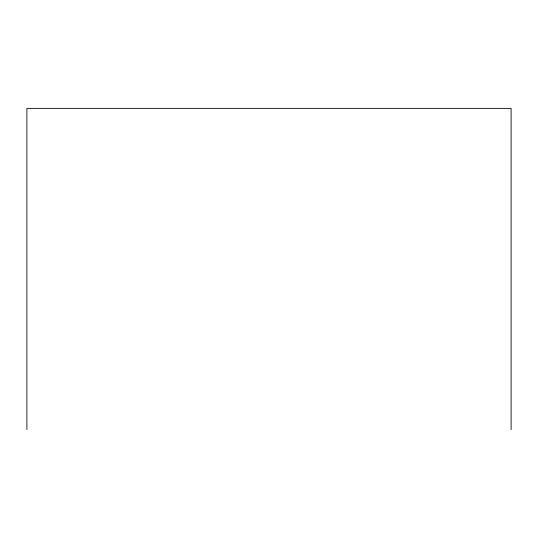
<?xml version="1.0" encoding="UTF-8"?>
<svg xmlns="http://www.w3.org/2000/svg" width="538" height="538" viewBox="0 0 538 538"><rect width="100%" height="100%" fill="white"/><g stroke="black" fill="none" stroke-linecap="round" stroke-linejoin="round"><path stroke-width="0.81" d="M511.1 429.627L511.1 108.373L26.9 108.373L26.9 429.627"/></g></svg>
